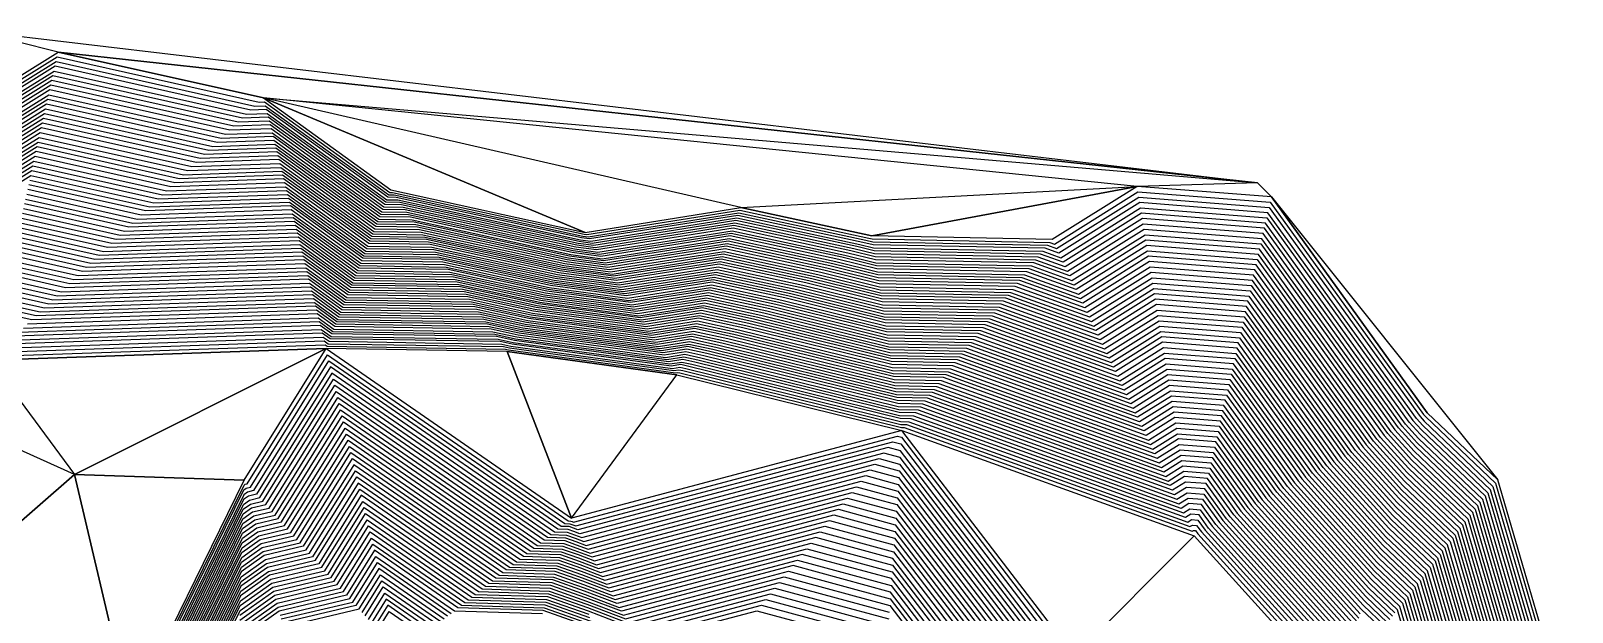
# Model space of a CAD drawing. Extents: x 7084 to 11035, y 13750 to 16729.
# Drawn here: x 8402 to 11035, y 15736 to 16729 of the extents above; entities that cross this region are included whole.
import ezdxf

# ---------------------------------------------------------------- set-up
doc = ezdxf.new("R2010")
doc.units = 0
doc.layers.add('Default', color=7, linetype='Continuous')

msp = doc.modelspace()

# ---------------------------------------------------------------- linework, layer by layer
at = {"layer": 'Default'}
for points in [[(8449.3, 16693.2), (8304.3, 16729.4), (8177.4, 16523.9), (7821, 16191.5)], [(8304.3, 16729.4), (10497.4, 16469.5), (10292, 16463.5), (10147, 16372.8), (9838.9, 16378.9), (10292, 16463.5), (10147, 16372.8)], [(11035.1, 15526.7), (10908.2, 15961.9), (10787.4, 16076.7), (10521.6, 16445.4), (10292, 16463.5), (9838.9, 16378.9), (9615.3, 16427.2), (10292, 16463.5), (8799.7, 16614.6), (9017.2, 16457.5), (9349.5, 16384.9), (8799.7, 16614.6), (10497.4, 16469.5), (10292, 16463.5), (8799.7, 16614.6), (9017.2, 16457.5), (9349.5, 16384.9), (9615.3, 16427.2), (8799.7, 16614.6), (10497.4, 16469.5), (8449.3, 16693.2), (8304.3, 16729.4)], [(8177.4, 16523.9), (8449.3, 16693.2)], [(8799.7, 16614.6), (8449.3, 16693.2), (10497.4, 16469.5), (10521.6, 16445.4), (10908.2, 15961.9)], [(8449.3, 16693.2), (8799.7, 16614.6)], [(8179.8, 16518.4), (8447.5, 16685.1), (8792.5, 16607.7), (8801.4, 16608), (9015.5, 16453.3), (9020.3, 16453.2), (9347.4, 16381.8), (9351.9, 16381.2), (9613.6, 16422.8), (9833.7, 16375.2), (9839.7, 16373.8), (10143, 16367.8), (10150.7, 16365), (10293.5, 16454.3), (10519.5, 16436.5), (10781.3, 16073.5), (10785, 16069.4), (10903.9, 15956.3), (11028.9, 15527.9)], [(8182.2, 16512.9), (8445.7, 16676.9), (8785.3, 16600.8), (8803, 16601.4), (9013.8, 16449.1), (9023.3, 16449), (9345.4, 16378.7), (9354.3, 16377.4), (9612, 16418.4), (9828.6, 16371.6), (9840.5, 16368.6), (10139.1, 16362.8), (10154.5, 16357.3), (10295, 16445.1), (10517.5, 16427.5), (10775.2, 16070.2), (10782.5, 16062.1), (10899.7, 15950.8), (11022.6, 15529)], [(11016.4, 15530.2), (10895.4, 15945.2), (10780.1, 16054.8), (10769, 16067), (10515.5, 16418.6), (10296.5, 16435.9), (10158.2, 16349.5), (10135.1, 16357.8), (9841.2, 16363.5), (9823.5, 16367.9), (9610.3, 16414), (9356.7, 16373.7), (9343.3, 16375.5), (9026.4, 16444.7), (9012.1, 16444.9), (8804.6, 16594.8), (8778.1, 16593.9), (8443.9, 16668.8), (8184.6, 16507.4)], [(8187, 16501.9), (8442.1, 16660.7), (8771, 16587), (8806.3, 16588.2), (9010.4, 16440.8), (9029.5, 16440.5), (9341.3, 16372.4), (9359.1, 16369.9), (9608.6, 16409.6), (9818.4, 16364.3), (9842, 16358.4), (10131.2, 16352.7), (10161.9, 16341.7), (10298, 16426.8), (10513.5, 16409.7), (10762.9, 16063.7), (10777.7, 16047.5), (10891.1, 15939.7), (11010.1, 15531.3)], [(11003.9, 15532.5), (10886.8, 15934.1), (10775.2, 16040.1), (10756.8, 16060.5), (10511.4, 16400.8), (10299.5, 16417.6), (10165.7, 16333.9), (10127.2, 16347.7), (9842.8, 16353.3), (9813.3, 16360.6), (9606.9, 16405.2), (9361.5, 16366.2), (9339.2, 16369.3), (9032.5, 16436.2), (9008.7, 16436.6), (8807.9, 16581.6), (8763.8, 16580.1), (8440.3, 16652.6), (8189.3, 16496.4)], [(8756.6, 16573.2), (8438.5, 16644.5), (8191.7, 16490.9)], [(10991.4, 15534.8), (10878.2, 15923.1), (10770.4, 16025.5), (10744.6, 16054), (10507.4, 16383), (10302.5, 16399.2), (10173.1, 16318.3), (10119.3, 16337.7), (9844.4, 16343.1), (9803, 16353.3), (9603.5, 16396.4), (9366.3, 16358.7), (9335.1, 16363), (9038.6, 16427.7), (9005.3, 16428.2), (8811.2, 16568.5), (8749.4, 16566.3), (8436.7, 16636.4), (8194.1, 16485.4)], [(9333.1, 16359.9), (9041.7, 16423.5), (9003.6, 16424.1), (8812.9, 16561.9), (8742.2, 16559.4), (8434.9, 16628.3), (8196.5, 16479.9)], [(8198.9, 16474.4), (8433.1, 16620.2), (8735, 16552.5), (8814.5, 16555.3), (9001.9, 16419.9), (9044.8, 16419.2), (9331, 16356.7)], [(9047.8, 16415), (9000.2, 16415.7), (8816.2, 16548.7), (8727.8, 16545.6), (8431.3, 16612.1), (8201.3, 16468.9)], [(9615.3, 16427.2), (8799.7, 16614.6), (9349.5, 16384.9), (9615.3, 16427.2)], [(10966.4, 15539.4), (10861, 15900.9), (10760.7, 15996.3), (10720.1, 16041.1), (10499.2, 16347.4), (10308.5, 16362.4), (10188.1, 16287.1), (10103.6, 16317.6), (9847.6, 16322.6), (9782.5, 16338.7), (9596.8, 16378.8), (9376, 16343.7), (9326.9, 16350.5), (9050.9, 16410.7), (8998.5, 16411.6), (8817.8, 16542.1), (8720.6, 16538.7), (8429.5, 16604), (8203.7, 16463.4)], [(8206, 16457.9), (8427.7, 16595.9), (8713.4, 16531.8), (8819.5, 16535.5), (8996.8, 16407.4), (9054, 16406.5), (9324.9, 16347.3), (9378.4, 16339.9), (9595.1, 16374.4), (9777.4, 16335), (9848.4, 16317.5), (10099.6, 16312.6), (10191.8, 16279.3), (10310, 16353.3), (10497.2, 16338.5), (10714, 16037.9), (10758.2, 15989)], [(10954, 15541.7), (10852.5, 15889.8), (10755.8, 15981.7), (10707.9, 16034.6), (10495.2, 16329.6), (10311.5, 16344.1), (10195.5, 16271.6), (10095.7, 16307.5), (9849.2, 16312.4), (9772.3, 16331.4), (9593.4, 16370), (9380.8, 16336.2), (9322.8, 16344.2), (9057, 16402.2), (8995.1, 16403.2), (8821.1, 16528.9), (8706.3, 16524.9), (8425.9, 16587.8), (8208.4, 16452.4)], [(10947.7, 15542.8), (10848.2, 15884.3), (10753.4, 15974.4), (10701.7, 16031.4), (10493.2, 16320.7), (10313, 16334.9), (10199.3, 16263.8), (10091.7, 16302.5), (9850, 16307.3), (9767.1, 16327.7), (9591.7, 16365.6), (9383.2, 16332.4), (9320.8, 16341.1), (9060.1, 16398), (8993.4, 16399), (8822.7, 16522.3), (8699.1, 16518), (8424.1, 16579.7), (8210.8, 16446.9)], [(8991.7, 16394.9), (8824.4, 16515.7), (8691.9, 16511.1), (8422.3, 16571.6), (8213.2, 16441.4)], [(10748.5, 15959.7), (10689.5, 16024.9), (10489.1, 16302.9), (10316, 16316.5), (10206.7, 16248.2), (10083.8, 16292.5), (9851.5, 16297), (9756.9, 16320.4), (9588.4, 16356.8), (9388, 16324.9), (9316.7, 16334.8), (9066.2, 16389.5), (8990, 16390.7), (8826, 16509.2), (8684.7, 16504.2), (8420.5, 16563.5), (8215.6, 16435.9)], [(10997.7, 15533.6), (10882.5, 15928.6), (10772.8, 16032.8), (10750.7, 16057.3), (10509.4, 16391.9), (10301, 16408.4), (10169.4, 16326.1), (10123.3, 16342.7), (9843.6, 16348.2), (9808.1, 16356.9), (9605.2, 16400.8), (9363.9, 16362.4), (9337.2, 16366.1), (9035.6, 16432), (9007, 16432.4), (8809.6, 16575), (8756.6, 16573.2)], [(8218, 16430.4), (8418.7, 16555.4), (8677.5, 16497.3)], [(8220.3, 16424.9), (8416.9, 16547.2), (8670.3, 16490.4), (8829.3, 16496), (8986.6, 16382.3), (9072.3, 16381), (9312.6, 16328.5), (9392.8, 16317.4), (9585, 16348), (9746.6, 16313.1), (9853.1, 16286.8), (10075.9, 16282.4), (10214.2, 16232.6), (10319, 16298.1), (10485, 16285), (10677.3, 16018.5), (10743.6, 15945.1), (10831, 15862.1), (10922.7, 15547.4)], [(8222.7, 16419.4), (8415.1, 16539.1), (8663.1, 16483.5), (8831, 16489.4), (8984.9, 16378.2), (9075.4, 16376.7), (9310.5, 16325.4), (9395.2, 16313.7), (9583.3, 16343.6), (9741.5, 16309.4), (9853.9, 16281.7), (10072, 16277.4), (10217.9, 16224.8), (10320.5, 16289), (10483, 16276.1), (10671.1, 16015.2), (10741.2, 15937.8), (10826.7, 15856.5), (10916.5, 15548.6)], [(9078.4, 16372.5), (8983.2, 16374), (8832.6, 16482.8), (8655.9, 16476.6), (8413.3, 16531), (8225.1, 16413.9)], [(9081.5, 16368.2), (8981.5, 16369.8), (8834.3, 16476.2), (8648.7, 16469.7), (8411.5, 16522.9), (8227.5, 16408.4)], [(10897.8, 15552), (10813.8, 15839.9), (10733.9, 15915.9), (10652.8, 16005.5), (10476.9, 16249.4), (10325, 16261.4), (10229.1, 16201.4), (10060.1, 16262.3), (9856.3, 16266.3), (9726.2, 16298.5), (9578.3, 16330.4), (9402.4, 16302.5), (9304.4, 16316), (9084.6, 16364), (8979.8, 16365.7), (8835.9, 16469.6), (8641.6, 16462.8), (8409.7, 16514.8), (8229.9, 16402.9)], [(8232.3, 16397.4), (8407.9, 16506.7), (8634.4, 16455.9), (8837.6, 16463), (8978.1, 16361.5), (9087.6, 16359.7), (9302.3, 16312.9), (9404.8, 16298.7), (9576.6, 16326), (9721, 16294.8), (9857.1, 16261.2)], [(8234.7, 16391.9), (8406.1, 16498.6), (8627.2, 16449), (8839.2, 16456.4), (8976.4, 16357.3), (9090.7, 16355.5), (9300.3, 16309.7), (9407.2, 16295), (9574.9, 16321.6), (9715.9, 16291.1), (9857.9, 16256.1), (10052.2, 16252.3), (10236.6, 16185.8), (10328.1, 16243), (10472.9, 16231.6), (10640.5, 15999), (10729, 15901.3), (10805.3, 15828.8), (10885.3, 15554.3), (10929.5, 15452.9), (10883.8, 15140.3)], [(8237, 16386.4), (8404.3, 16490.5), (8620, 16442.2), (8840.8, 16449.8), (8974.7, 16353.1), (9093.8, 16351.2), (9298.2, 16306.6), (9409.6, 16291.2), (9573.2, 16317.2), (9710.8, 16287.5), (9858.7, 16251), (10048.3, 16247.3), (10240.3, 16178.1), (10329.6, 16233.8), (10470.8, 16222.7), (10634.4, 15995.8), (10726.6, 15893.9), (10801, 15823.3), (10879, 15555.5)], [(8239.4, 16380.9), (8402.5, 16482.4), (8612.8, 16435.3), (8842.5, 16443.3), (8973, 16349), (9096.8, 16347), (9296.2, 16303.5), (9412, 16287.5), (9571.5, 16312.8), (9705.7, 16283.8), (9859.5, 16245.9), (10044.3, 16242.2), (10244.1, 16170.3), (10331.1, 16224.7), (10468.8, 16213.8), (10628.3, 15992.6), (10724.2, 15886.6), (10796.7, 15817.7), (10872.8, 15556.6)], [(8677.5, 16497.3), (8827.7, 16502.6), (8988.3, 16386.5), (9069.3, 16385.2), (9314.6, 16331.7), (9390.4, 16321.2), (9586.7, 16352.4), (9751.8, 16316.7), (9852.3, 16291.9), (10079.9, 16287.4), (10210.5, 16240.4), (10317.5, 16307.3), (10487.1, 16293.9), (10683.4, 16021.7), (10746.1, 15952.4), (10835.3, 15867.6), (10929, 15546.3)], [(10854.1, 15560.1), (10783.8, 15801.1), (10716.9, 15864.7), (10609.9, 15982.9), (10462.7, 16187.1), (10335.6, 16197.1), (10255.3, 16146.9), (10032.5, 16227.2), (9861.8, 16230.5), (9690.3, 16272.9), (9566.5, 16299.6), (9419.3, 16276.2), (9290, 16294.1), (9106, 16334.2), (8967.9, 16336.4), (8847.4, 16423.5), (8591.2, 16414.6), (8397.2, 16458.1)], [(9568.2, 16304), (9416.8, 16280), (9292.1, 16297.2), (9102.9, 16338.5), (8969.6, 16340.6), (8845.8, 16430.1), (8598.4, 16421.5), (8399, 16466.2)], [(8400.7, 16474.3), (8605.6, 16428.4), (8844.1, 16436.7), (8971.3, 16344.8), (9099.9, 16342.7), (9294.1, 16300.3), (9414.4, 16283.7), (9569.9, 16308.4), (9700.5, 16280.2), (9860.2, 16240.7), (10040.4, 16237.2), (10247.8, 16162.5), (10332.6, 16215.5), (10466.8, 16204.9), (10622.2, 15989.3), (10721.7, 15879.3), (10792.4, 15812.2), (10866.6, 15557.8), (10916.3, 15443.6), (10874, 15153.9), (10867.7, 15000.3), (10800.6, 14442), (10738.4, 14147.3), (10657.2, 14037.7)], [(9615.3, 16427.2), (10292, 16463.5)], [(10591.6, 15973.2), (10456.6, 16160.3), (10340.1, 16169.5), (10266.5, 16123.5), (10020.6, 16212.1), (9864.2, 16215.2), (9674.9, 16261.9), (9561.4, 16286.4), (9426.5, 16265), (9283.9, 16284.7), (9115.2, 16321.5), (8962.8, 16323.9), (8852.4, 16403.7), (8569.7, 16393.9), (8391.8, 16433.8)], [(8393.6, 16441.9), (8576.9, 16400.8), (8850.7, 16410.3), (8964.5, 16328.1), (9112.1, 16325.7), (9285.9, 16287.8), (9424.1, 16268.7), (9563.1, 16290.8), (9680, 16265.6), (9863.4, 16220.3), (10024.6, 16217.1), (10262.7, 16131.3), (10338.6, 16178.7), (10458.7, 16169.2), (10597.7, 15976.4), (10712, 15850.1), (10775.2, 15790), (10841.6, 15562.4), (10898.7, 15431.3), (10860.8, 15172.1), (10853.7, 14995.7), (10793.6, 14496.2)], [(8395.4, 16450), (8584, 16407.7), (8849.1, 16416.9), (8966.2, 16332.3), (9109.1, 16330), (9288, 16290.9), (9421.7, 16272.5), (9564.8, 16295.2), (9685.2, 16269.2)], [(10521.6, 16445.4), (10787.4, 16076.7)], [(8384.6, 16401.3), (8540.9, 16366.3), (8858.9, 16377.4), (8956, 16307.2), (9127.4, 16304.5), (9275.7, 16272.1), (9436.1, 16250), (9554.7, 16268.9), (9654.4, 16247.3), (9867.4, 16194.7), (10004.8, 16192), (10281.4, 16092.4), (10346.1, 16132.8), (10448.5, 16124.7), (10567.1, 15960.2), (10699.9, 15813.5), (10753.8, 15762.3), (10810.4, 15568.2)], [(8386.4, 16409.4), (8548.1, 16373.2), (8857.3, 16383.9), (8957.7, 16311.4), (9124.4, 16308.7), (9277.7, 16275.3), (9433.7, 16253.7), (9556.4, 16273.2), (9659.5, 16250.9), (9866.6, 16199.8), (10008.8, 16197), (10277.7, 16100.1), (10344.6, 16142), (10450.5, 16133.6), (10573.2, 15963.5), (10702.3, 15820.8), (10758.1, 15767.8), (10816.6, 15567), (10881.1, 15419), (10847.7, 15190.3), (10839.6, 14991.2), (10786.6, 14550.4), (10706, 14168.3)], [(8388.2, 16417.5), (8555.3, 16380.1), (8855.6, 16390.5), (8959.4, 16315.6), (9121.3, 16313), (9279.8, 16278.4), (9431.3, 16257.5), (9558.1, 16277.6), (9664.7, 16254.6), (9865.8, 16204.9), (10012.7, 16202), (10273.9, 16107.9), (10343.1, 16151.2), (10452.6, 16142.5), (10579.4, 15966.7), (10704.7, 15828.2), (10762.3, 15773.4), (10822.9, 15565.9)], [(8390, 16425.7), (8562.5, 16387), (8854, 16397.1), (8961.1, 16319.8), (9118.3, 16317.2), (9281.8, 16281.5), (9428.9, 16261.2), (9559.7, 16282), (9669.8, 16258.2), (9865, 16210), (10016.7, 16207.1), (10270.2, 16115.7), (10341.6, 16160.4), (10454.6, 16151.4), (10585.5, 15969.9), (10707.2, 15835.5), (10766.6, 15778.9), (10829.1, 15564.7), (10889.9, 15425.2), (10854.3, 15181.2), (10846.6, 14993.4), (10790.1, 14523.3), (10714.1, 14163.1), (10645.7, 14070.8)], [(10972.7, 15538.2), (10865.3, 15906.4), (10763.1, 16003.6), (10726.2, 16044.3), (10501.3, 16356.3), (10307, 16371.6), (10184.3, 16294.9), (10107.5, 16322.6), (9846.8, 16327.7), (9787.6, 16342.3), (9598.5, 16383.2), (9373.6, 16347.4), (9329, 16353.6), (9047.8, 16415)], [(9615.3, 16427.2), (9838.9, 16378.9)], [(10791.6, 15571.6), (10740.9, 15745.7), (10692.6, 15791.6), (10548.8, 15950.5), (10442.4, 16098), (10350.6, 16105.2), (10292.6, 16069), (9993, 16176.9), (9869.7, 16179.3), (9639.1, 16236.3), (9549.6, 16255.7), (9443.3, 16238.7), (9269.5, 16262.7), (9136.6, 16291.7), (8950.9, 16294.7), (8863.9, 16357.6), (8519.3, 16345.6), (8379.2, 16377)], [(8381, 16385.1), (8526.5, 16352.5), (8862.2, 16364.2), (8952.6, 16298.9), (9133.6, 16296), (9271.6, 16265.8), (9440.9, 16242.5), (9551.3, 16260.1), (9644.2, 16240), (9869, 16184.5), (9996.9, 16181.9), (10288.9, 16076.8), (10349.1, 16114.4), (10444.5, 16106.9), (10554.9, 15953.8), (10695, 15798.9), (10745.2, 15751.2), (10797.9, 15570.5)], [(8382.8, 16393.2), (8533.7, 16359.4), (8860.6, 16370.8), (8954.3, 16303.1), (9130.5, 16300.2), (9273.6, 16269), (9438.5, 16246.2), (9553, 16264.5), (9649.3, 16243.6), (9868.2, 16189.6), (10000.9, 16187)], [(10941.5, 15544), (10843.9, 15878.7), (10750.9, 15967), (10695.6, 16028.2), (10491.1, 16311.8), (10314.5, 16325.7), (10203, 16256), (10087.8, 16297.5), (9850.7, 16302.1), (9762, 16324), (9590.1, 16361.2), (9385.6, 16328.7), (9318.7, 16337.9), (9063.1, 16393.7), (8991.7, 16394.9)], [(9331, 16356.7), (9371.1, 16351.2), (9600.2, 16387.6), (9792.8, 16346), (9846, 16332.8), (10111.5, 16327.6), (10180.6, 16302.7), (10305.5, 16380.8), (10503.3, 16365.2), (10732.3, 16047.6), (10765.5, 16010.9), (10869.6, 15912), (10978.9, 15537.1)], [(10985.2, 15535.9), (10873.9, 15917.5), (10767.9, 16018.2), (10738.4, 16050.8), (10505.3, 16374.1), (10304, 16390), (10176.9, 16310.5), (10115.4, 16332.6), (9845.2, 16337.9), (9797.9, 16349.6), (9601.9, 16392), (9368.7, 16354.9), (9333.1, 16359.9)], [(9145.8, 16279), (8945.8, 16282.2), (8868.8, 16337.8), (8497.8, 16324.9), (8373.8, 16352.7)], [(10732.3, 15734.6), (10687.7, 15777), (10536.5, 15944.1), (10438.4, 16080.2), (10353.6, 16086.9), (10300.1, 16053.4), (9985.1, 16166.9), (9871.3, 16169.1), (9628.8, 16229), (9546.3, 16246.9), (9448.1, 16231.2), (9265.4, 16256.4), (9142.7, 16283.2), (8947.5, 16286.4), (8867.2, 16344.4), (8505, 16331.8), (8375.6, 16360.8)], [(10785.4, 15572.8), (10736.6, 15740.1), (10690.1, 15784.3), (10542.6, 15947.3), (10440.4, 16089.1), (10352.1, 16096.1), (10296.3, 16061.2), (9989, 16171.9), (9870.5, 16174.2), (9633.9, 16232.7), (9548, 16251.3), (9445.7, 16235), (9267.5, 16259.6), (9139.7, 16287.5), (8949.2, 16290.6), (8865.5, 16351), (8512.1, 16338.7), (8377.4, 16368.9)], [(10910.3, 15549.7), (10822.4, 15851), (10738.8, 15930.5), (10665, 16012), (10481, 16267.2), (10322, 16279.8), (10221.7, 16217), (10068, 16272.4), (9854.7, 16276.6), (9736.4, 16305.8), (9581.6, 16339.2), (9397.6, 16310), (9308.5, 16322.3), (9078.4, 16372.5)], [(10904, 15550.9), (10818.1, 15845.5), (10736.3, 15923.2), (10658.9, 16008.8), (10479, 16258.3), (10323.5, 16270.6), (10225.4, 16209.2), (10064.1, 16267.3), (9855.5, 16271.4), (9731.3, 16302.1), (9580, 16334.8), (9400, 16306.2), (9306.4, 16319.1), (9081.5, 16368.2)], [(8368.4, 16328.4), (8476.2, 16304.2), (8873.7, 16318), (8940.7, 16269.7), (9155, 16266.2), (9257.2, 16243.9), (9457.7, 16216.2), (9539.5, 16229.3), (9608.3, 16214.4), (9874.5, 16148.6), (9969.3, 16146.8)], [(8370.2, 16336.5), (8483.4, 16311.1), (8872.1, 16324.6), (8942.4, 16273.9), (9151.9, 16270.5), (9259.3, 16247), (9455.3, 16220), (9541.2, 16233.7), (9613.4, 16218)], [(10723.7, 15723.5), (10682.8, 15762.4), (10524.3, 15937.6), (10434.3, 16062.4), (10356.6, 16068.5), (10307.5, 16037.8), (9977.2, 16156.8), (9872.9, 16158.9), (9618.6, 16221.7), (9542.9, 16238.1), (9452.9, 16223.7), (9261.3, 16250.2), (9148.9, 16274.7), (8944.1, 16278), (8870.5, 16331.2), (8490.6, 16318), (8372, 16344.6)], [(8361.2, 16296), (8447.4, 16276.6), (8880.3, 16291.7), (8933.9, 16253), (9167.2, 16249.2), (9249, 16231.4), (9467.4, 16201.2), (9532.8, 16211.7), (9587.8, 16199.8), (9877.7, 16128.2), (9953.5, 16126.7), (10329.9, 15991.1), (10365.6, 16013.4), (10422.1, 16008.9), (10487.6, 15918.2), (10668.2, 15718.5)], [(8363, 16304.1), (8454.6, 16283.5), (8878.7, 16298.3), (8935.6, 16257.2), (9164.2, 16253.5), (9251.1, 16234.5), (9465, 16205), (9534.5, 16216.1), (9592.9, 16203.4), (9876.9, 16133.3), (9957.5, 16131.7), (10326.2, 15998.9), (10364.1, 16022.6), (10424.2, 16017.8), (10493.7, 15921.4), (10670.7, 15725.8)], [(9161.1, 16257.7), (8937.3, 16261.3), (8877, 16304.9), (8461.8, 16290.4), (8364.8, 16312.2)], [(8366.6, 16320.3), (8469, 16297.3), (8875.4, 16311.5), (8939, 16265.5), (9158.1, 16262), (9255.2, 16240.8), (9460.1, 16212.5), (9537.8, 16224.9), (9603.2, 16210.7), (9875.3, 16143.5), (9965.4, 16141.8), (10318.7, 16014.4), (10361.1, 16040.9), (10428.2, 16035.6), (10505.9, 15927.9), (10675.5, 15740.4), (10710.9, 15706.9)], [(10860.3, 15558.9), (10788.1, 15806.7), (10719.3, 15872), (10616.1, 15986.1), (10464.7, 16196), (10334.1, 16206.3), (10251.5, 16154.7), (10036.4, 16232.2), (9861, 16235.6), (9695.4, 16276.5), (9568.2, 16304)], [(8355.8, 16271.6), (8425.9, 16255.9), (8885.3, 16271.9), (8928.8, 16240.5), (9176.4, 16236.5), (9242.9, 16222), (9474.6, 16190), (9527.7, 16198.5), (9572.5, 16188.8), (9880, 16112.8), (9941.7, 16111.6), (10341.1, 15967.7), (10370.1, 15985.8), (10416, 15982.2), (10469.2, 15908.5), (10661, 15696.6)], [(8357.6, 16279.7), (8433.1, 16262.8), (8883.6, 16278.5), (8930.5, 16244.7), (9173.4, 16240.7), (9244.9, 16225.1), (9472.2, 16193.7), (9529.4, 16202.9), (9577.6, 16192.4), (9879.2, 16117.9), (9945.6, 16116.6), (10337.4, 15975.5), (10368.6, 15995), (10418.1, 15991.1), (10475.3, 15911.7), (10663.4, 15703.9)], [(8359.4, 16287.8), (8440.3, 16269.7), (8882, 16285.1), (8932.2, 16248.8), (9170.3, 16245), (9247, 16228.2), (9469.8, 16197.5), (9531.1, 16207.3), (9582.7, 16196.1), (9878.5, 16123.1), (9949.6, 16121.7), (10333.7, 15983.3), (10367.1, 16004.2), (10420.1, 16000), (10481.4, 15914.9), (10665.8, 15711.2), (10693.7, 15684.7), (10723, 15584.3), (10815.2, 15372.9), (10798.4, 15258.5), (10786.9, 14974), (10760.4, 14753.7), (10645.2, 14207.8), (10613.1, 14164.6)], [(10728, 15729), (10685.3, 15769.7), (10530.4, 15940.8), (10436.3, 16071.3), (10355.1, 16077.7), (10303.8, 16045.6), (9981.1, 16161.9), (9872.1, 16164), (9623.7, 16225.3), (9544.6, 16242.5), (9450.5, 16227.5), (9263.4, 16253.3), (9145.8, 16279)], [(9557.1, 16177.8), (9522.7, 16185.3), (9481.8, 16178.8), (9236.7, 16212.6), (9185.6, 16223.7), (8923.7, 16228), (8890.2, 16252.1), (8404.3, 16235.2), (8350.4, 16247.3)], [(10698, 15588.9), (10676.5, 15662.5), (10656.1, 15682), (10457, 15902), (10412, 15964.4), (10373.1, 15967.5), (10348.6, 15952.1), (9933.8, 16101.6), (9881.6, 16102.6), (9562.2, 16181.5), (9524.4, 16189.7), (9479.4, 16182.5), (9238.8, 16215.7), (9182.6, 16228), (8925.4, 16232.1), (8888.6, 16258.7), (8411.5, 16242.1), (8352.2, 16255.4)], [(8354, 16263.5), (8418.7, 16249), (8886.9, 16265.3), (8927.1, 16236.3), (9179.5, 16232.2), (9240.8, 16218.8), (9477, 16186.2), (9526.1, 16194.1), (9567.3, 16185.1), (9880.8, 16107.7), (9937.7, 16106.6), (10344.9, 15959.9), (10371.6, 15976.6), (10414, 15973.3), (10463.1, 15905.2), (10658.5, 15689.3), (10680.8, 15668.1), (10704.2, 15587.7), (10802, 15363.6), (10788.6, 15272.1), (10776.4, 14970.6), (10755.2, 14794.3), (10633, 14215.7), (10607.4, 14181.1)], [(10651.2, 15667.3), (10444.7, 15895.5), (10407.9, 15946.6), (10376.1, 15949.1), (10356.1, 15936.5), (9925.9, 16091.5), (9883.2, 16092.4), (9552, 16174.2), (9521, 16180.9), (9484.2, 16175), (9234.7, 16209.4), (9188.7, 16219.5), (8922, 16223.8), (8891.8, 16245.6), (8397.1, 16228.3)], [(10673.1, 15733.1), (10499.8, 15924.6), (10426.2, 16026.7), (10362.6, 16031.8), (10322.5, 16006.7), (9961.4, 16136.7), (9876.1, 16138.4), (9598.1, 16207.1), (9536.2, 16220.5), (9462.6, 16208.7), (9253.1, 16237.6), (9161.1, 16257.7)], [(9685.2, 16269.2), (9862.6, 16225.4), (10028.5, 16222.1), (10259, 16139.1), (10337.1, 16187.9), (10460.7, 16178.2), (10603.8, 15979.6), (10714.4, 15857.4), (10779.5, 15795.6), (10847.8, 15561.3)], [(9857.1, 16261.2), (10056.2, 16257.3), (10232.9, 16193.6), (10326.5, 16252.2), (10474.9, 16240.5), (10646.7, 16002.3), (10731.5, 15908.6), (10809.5, 15834.4), (10891.5, 15553.2)], [(8368.4, 16200.7), (8898.4, 16219.2), (8915.2, 16207.1), (9200.9, 16202.5), (9226.5, 16196.9), (9493.8, 16160), (9514.3, 16163.3), (9531.5, 16159.5), (9886.4, 16071.9), (9910.1, 16071.4), (10371, 15905.4), (10382.1, 15912.3), (10399.8, 15910.9), (10420.3, 15882.6), (10641.5, 15638.1)], [(10643.9, 15645.4), (10426.4, 15885.8), (10401.8, 15919.9), (10380.6, 15921.5), (10367.3, 15913.2), (9914, 16076.5), (9885.6, 16077), (9536.6, 16163.2), (9516, 16167.7), (9491.4, 16163.8), (9228.5, 16200), (9197.9, 16206.7), (8916.9, 16211.3), (8896.8, 16225.8), (8375.6, 16207.6)], [(8382.7, 16214.5), (8895.1, 16232.4), (8918.6, 16215.4), (9194.8, 16211), (9230.6, 16203.2), (9489, 16167.5), (9517.6, 16172.1), (9541.7, 16166.9), (9884.8, 16082.1), (9918, 16081.5), (10363.5, 15921), (10379.1, 15930.7), (10403.9, 15928.8), (10432.5, 15889.1), (10646.4, 15652.7)], [(8389.9, 16221.4), (8893.5, 16239), (8920.3, 16219.6), (9191.7, 16215.2), (9232.6, 16206.3), (9486.6, 16171.3), (9519.3, 16176.5), (9546.8, 16170.5), (9884, 16087.2), (9921.9, 16086.5), (10359.8, 15928.7), (10377.6, 15939.9), (10405.9, 15937.7), (10438.6, 15892.3), (10648.8, 15660)], [(9613.4, 16218), (9873.7, 16153.8), (9973.3, 16151.8), (10311.3, 16030), (10358.1, 16059.3), (10432.3, 16053.5), (10518.2, 15934.3), (10680.4, 15755.1), (10719.4, 15718)], [(8339.6, 16173.1), (8905, 16192.8), (8908.4, 16190.4), (9213.2, 16185.5), (9218.3, 16184.4), (9503.4, 16145), (9507.5, 16145.7), (9511, 16144.9), (9889.5, 16051.4), (9894.3, 16051.3), (10385.9, 15874.2), (10388.2, 15875.6), (10391.7, 15875.3), (10395.8, 15869.6), (10631.8, 15608.9)], [(8346.8, 16180), (8903.4, 16199.4), (8910.1, 16194.6), (9210.1, 16189.7), (9220.3, 16187.5), (9501, 16148.8), (9509.2, 16150.1), (9516.1, 16148.6), (9888.7, 16056.5), (9898.2, 16056.4), (10382.2, 15882), (10386.7, 15884.8), (10393.7, 15884.2), (10401.9, 15872.9), (10634.2, 15616.2)], [(8354, 16186.9), (8901.7, 16206), (8911.8, 16198.8), (9207.1, 16194), (9222.4, 16190.6), (9498.6, 16152.5), (9510.9, 16154.5), (9521.2, 16152.2), (9888, 16061.7), (9902.2, 16061.4), (10378.5, 15889.8), (10385.2, 15894), (10395.7, 15893.1), (10408, 15876.1), (10636.6, 15623.5)], [(9204, 16198.2), (8913.5, 16202.9), (8900.1, 16212.6), (8361.2, 16193.8)], [(10639.1, 15630.8), (10414.1, 15879.4), (10397.8, 15902), (10383.6, 15903.2), (10374.7, 15897.6), (9906.1, 16066.4), (9887.2, 16066.8), (9526.3, 16155.9), (9512.6, 16158.9), (9496.2, 16156.3), (9224.4, 16193.8), (9204, 16198.2)], [(8232.6, 16081.3), (8332.4, 16166.3), (8477.2, 15971.4), (8232.6, 16081.3), (7997.9, 15861.4)], [(8332.4, 16166.3), (8477.2, 15971.4), (8282.5, 15801.4)], [(10184.9, 15661.5), (9890.3, 16046.3), (9326.1, 15896.4), (9216.2, 16181.2), (8906.7, 16186.2), (8332.4, 16166.3), (8906.7, 16186.2), (8477.2, 15971.4), (8572.6, 15565.2)], [(8393.3, 15537.7), (8572.6, 15565.2), (8477.2, 15971.4), (8766.8, 15961.4), (8477.2, 15971.4), (8906.7, 16186.2)], [(8572.6, 15565.2), (8766.8, 15961.4), (8906.7, 16186.2), (9326.1, 15896.4), (9505.8, 16141.3), (9216.2, 16181.2), (9326.1, 15896.4), (9505.8, 16141.3), (9890.3, 16046.3), (10389.7, 15866.4), (10184.9, 15661.5), (10389.7, 15866.4), (10629.3, 15601.6)], [(8576.2, 15564.9), (8766.6, 15953.1), (8768.7, 15954.6), (8772.1, 15955.4), (8909.2, 16175.8), (9320.2, 15891.8), (9324.6, 15891.6), (9327.1, 15890.7), (9329.6, 15889.8), (9882.6, 16036.7), (9889.5, 16034.8), (10178.2, 15657.7)], [(8579.8, 15564.6), (8766.3, 15944.9), (8770.5, 15947.8), (8777.5, 15949.5), (8911.7, 16165.4), (9314.3, 15887.1), (9323.2, 15886.8), (9328.1, 15885.1), (9333.2, 15883.2), (9874.8, 16027.1), (9888.7, 16023.3), (10171.5, 15653.9)], [(9216.2, 16181.2), (9505.8, 16141.3), (9890.3, 16046.3), (9326.1, 15896.4)], [(10653.7, 15674.7), (10450.9, 15898.8), (10410, 15955.5), (10374.6, 15958.3), (10352.3, 15944.3), (9929.8, 16096.6), (9882.4, 16097.5), (9557.1, 16177.8)], [(10000.9, 16187), (10285.1, 16084.6), (10347.6, 16123.6), (10446.5, 16115.8), (10561, 15957), (10697.4, 15806.2), (10749.5, 15756.8), (10804.1, 15569.3)], [(10164.8, 15650.1), (9887.9, 16011.8), (9867.1, 16017.5), (9336.7, 15876.5), (9329.1, 15879.4), (9321.7, 15882), (9308.4, 15882.5), (8914.2, 16154.9), (8782.8, 15943.5), (8772.3, 15941), (8766.1, 15936.6), (8583.4, 15564.3), (8580.5, 15561.4), (8705.8, 15500.9), (8708.7, 15503.8), (8713.8, 15497.6), (8708.8, 15494.4), (8704.2, 15495.7), (8578.9, 15556.1), (8575.6, 15551.4), (8407.1, 15525.5), (8403.3, 15517.5), (8341.3, 15521.2)], [(10158.1, 15646.3), (9887.1, 16000.3), (9859.4, 16007.8), (9340.3, 15869.9), (9330.1, 15873.8), (9320.2, 15877.3), (9302.6, 15877.8), (8916.7, 16144.5), (8788.1, 15937.6), (8774.1, 15934.3), (8765.8, 15928.4), (8587.1, 15563.9)], [(9969.3, 16146.8), (10315, 16022.2), (10359.6, 16050.1), (10430.2, 16044.6), (10512, 15931.1), (10678, 15747.8), (10715.2, 15712.4)], [(8590.7, 15563.6), (8765.6, 15920.1), (8775.9, 15927.5), (8793.4, 15931.6), (8919.2, 16134), (9296.7, 15873.2), (9318.7, 15872.5), (9331.2, 15868.1), (9343.8, 15863.3), (9851.6, 15998.2), (9886.3, 15988.8), (10151.4, 15642.5)], [(8594.3, 15563.3), (8765.3, 15911.9), (8777.7, 15920.7), (8798.7, 15925.7), (8921.7, 16123.6), (9290.8, 15868.5), (9317.3, 15867.7), (9332.2, 15862.4), (9347.3, 15856.7), (9843.9, 15988.6), (9885.5, 15977.3), (10144.7, 15638.7)], [(8598, 15563), (8765.1, 15903.7), (8779.5, 15913.9), (8804, 15919.7), (8924.2, 16113.1), (9284.9, 15863.9), (9315.8, 15862.9), (9333.2, 15856.8), (9350.9, 15850), (9836.1, 15979), (9884.7, 15965.8), (10138, 15634.9)], [(8601.6, 15562.6), (8764.8, 15895.4), (8781.3, 15907.2), (8809.3, 15913.8), (8926.7, 16102.7), (9279, 15859.2), (9314.3, 15858.1), (9334.2, 15851.1), (9354.4, 15843.4), (9828.4, 15969.3), (9883.9, 15954.3), (10131.4, 15631)], [(8605.2, 15562.3), (8764.5, 15887.2), (8783.2, 15900.4), (8814.6, 15907.8), (8929.2, 16092.2), (9273.2, 15854.6), (9312.9, 15853.3), (9335.2, 15845.5), (9358, 15836.8), (9820.6, 15959.7), (9883.1, 15942.8), (10124.7, 15627.2)], [(8393.3, 15537.7), (8282.5, 15801.4), (8477.2, 15971.4), (8232.6, 16081.3)], [(8378.3, 15466.9), (8429.7, 15463.9), (8443.9, 15493.2), (8583.7, 15514.7), (8595.8, 15531.9), (8699.8, 15481.7), (8716.9, 15477.2), (8735.3, 15488.7), (8716.4, 15511.5), (8705.8, 15501.1), (8601.9, 15551.3), (8612.5, 15561.7), (8764, 15870.7), (8786.8, 15886.8), (8825.2, 15895.9), (8934.2, 16071.4), (9261.4, 15845.3), (9309.9, 15843.8), (9337.2, 15834.2)], [(8608.9, 15562), (8764.3, 15878.9), (8785, 15893.6), (8819.9, 15901.9), (8931.7, 16081.8), (9267.3, 15849.9), (9311.4, 15848.5), (9336.2, 15839.8), (9361.5, 15830.2), (9812.9, 15950.1), (9882.3, 15931.3), (10118, 15623.4)], [(8616.1, 15561.4), (8763.8, 15862.4), (8788.6, 15880.1), (8830.5, 15890), (8936.8, 16060.9), (9255.5, 15840.6), (9308.5, 15839), (9338.2, 15828.5), (9368.6, 15816.9), (9797.4, 15930.9), (9880.7, 15908.2), (10104.6, 15615.8)], [(8619.7, 15561), (8763.5, 15854.2), (8790.4, 15873.3), (8835.8, 15884.1), (8939.3, 16050.5), (9249.6, 15836), (9307, 15834.2), (9339.3, 15822.8), (9372.1, 15810.3), (9789.7, 15921.2), (9879.9, 15896.7), (10097.9, 15612)], [(8792.2, 15866.5), (8841.1, 15878.1), (8941.8, 16040), (9243.8, 15831.3), (9305.5, 15829.4), (9340.3, 15817.2), (9375.7, 15803.7), (9781.9, 15911.6), (9879, 15885.2), (10091.2, 15608.2)], [(10209.9, 15336.7), (10629.3, 15601.6), (10184.9, 15661.5), (9890.3, 16046.3), (10389.7, 15866.4)], [(8116.1, 15274.5), (8406.1, 15426.2), (8449.6, 15423.6), (8471.5, 15468.9), (8589.7, 15487.1), (8608.5, 15513.7), (8696.4, 15471.2), (8722.9, 15464.3), (8751.3, 15482), (8722.2, 15517.3), (8705.8, 15501.2), (8617.9, 15543.7), (8634.3, 15559.8), (8762.5, 15821.2), (8797.7, 15846.2), (8857, 15860.3), (8949.3, 16008.7)], [(8949.3, 16008.7), (9226.1, 15817.4), (9301.1, 15815), (9343.3, 15800.2), (9386.3, 15783.8), (9758.7, 15882.7), (9876.6, 15850.7), (10071.1, 15596.8), (10087.5, 15382.4), (10086.8, 15289.4), (10058.6, 15167.5), (10022.4, 14560.7), (9997.4, 14520.8), (9634.9, 14388.9), (9560.7, 14363.9), (9461.5, 14365.5), (9336.2, 14236.8), (8888, 14309.4), (8858.4, 14527.1), (8779.5, 14540.4), (8720.1, 14541.9), (8671.7, 14541.9), (8642.8, 14551.3), (8260.5, 14703)], [(8630.6, 15560.1), (8762.8, 15829.5), (8795.8, 15853), (8851.7, 15866.2), (8946.8, 16019.1), (9232, 15822), (9302.6, 15819.8), (9342.3, 15805.9), (9382.7, 15790.4), (9766.4, 15892.4), (9877.4, 15862.2), (10077.8, 15600.6)], [(8763, 15837.7), (8794, 15859.8), (8846.4, 15872.2), (8944.3, 16029.6), (9237.9, 15826.7), (9304.1, 15824.6), (9341.3, 15811.5), (9379.2, 15797), (9774.2, 15902), (9878.2, 15873.7), (10084.5, 15604.4)], [(10758.2, 15989), (10856.7, 15895.3), (10960.2, 15540.5), (10982.3, 15489.8), (10923.2, 15085.7), (10920.4, 15017.4), (10826.8, 14238.8), (10799.2, 14107.8), (10685.9, 13955), (10641.6, 13898.7), (10429.8, 13785.4), (10025.9, 13829.7), (9990.8, 13917.4), (9889.4, 13880.5), (9544.6, 13875.5), (9509.6, 13839.6), (9021.9, 13888.8), (8896.5, 13909.1), (8231.4, 14012.6)], [(8637.9, 15559.4), (8762.2, 15813), (8799.5, 15839.4), (8862.3, 15854.3), (8951.8, 15998.2), (9220.2, 15812.7), (9299.7, 15810.3), (9344.3, 15794.5), (9389.8, 15777.2), (9750.9, 15873.1), (9875.8, 15839.2), (10064.4, 15592.9)], [(10057.7, 15589.1), (9875, 15827.7), (9743.2, 15863.5), (9393.4, 15770.6), (9345.3, 15788.9), (9298.2, 15805.5), (9214.4, 15808.1), (8954.3, 15987.8), (8867.6, 15848.4), (8801.3, 15832.7), (8762, 15804.7), (8641.5, 15559.1)], [(8269.6, 14021.7), (8884.4, 13926), (9051.6, 13898.9), (9502.5, 13853.4), (9549.2, 13901.3), (9868, 13905.9), (10003.2, 13955.1), (10049.9, 13838.2), (10423.4, 13797.2), (10619.2, 13902), (10678.2, 13977.1), (10783, 14118.3), (10819.8, 14293), (10906.4, 15012.8), (10910.1, 15103.9), (10964.7, 15477.5), (10935.2, 15545.1), (10839.6, 15873.2), (10748.5, 15959.7)], [(8400.1, 14220.2), (8422.2, 14057.8), (8836.3, 13993.4), (9170.6, 13939.2), (9474.2, 13908.6), (9567.7, 14004.5), (9782.4, 14007.6), (10052.8, 14106), (10146.2, 13872.3), (10397.7, 13844.7), (10529.6, 13915.2), (10647.6, 14065.3), (10718.1, 14160.4), (10791.9, 14509.8), (10850.2, 14994.6), (10857.5, 15176.6), (10894.3, 15428.2), (10835.3, 15563.6), (10770.9, 15784.5), (10709.6, 15842.8), (10591.6, 15973.2)], [(8645.2, 15558.8), (8761.7, 15796.5), (8803.1, 15825.9), (8872.9, 15842.4), (8956.8, 15977.4), (9208.5, 15803.4), (9296.7, 15800.7), (9346.3, 15783.2), (9396.9, 15763.9), (9735.4, 15853.9), (9874.2, 15816.2), (10051, 15585.3)], [(8648.8, 15558.5), (8761.5, 15788.2), (8804.9, 15819.1), (8878.2, 15836.5), (8959.3, 15966.9), (9202.6, 15798.8), (9295.2, 15795.9), (9347.4, 15777.6), (9400.4, 15757.3), (9727.7, 15844.3), (9873.4, 15804.7), (10044.3, 15581.5)], [(10037.6, 15577.7), (9872.6, 15793.2), (9719.9, 15834.6), (9404, 15750.7), (9348.4, 15771.9), (9293.8, 15791.1), (9196.7, 15794.2), (8961.8, 15956.5), (8883.5, 15830.5), (8806.7, 15812.3), (8761.2, 15780), (8652.4, 15558.1)], [(9337.2, 15834.2), (9365, 15823.5), (9805.1, 15940.5), (9881.5, 15919.8), (10111.3, 15619.6), (10130.7, 15366.3), (10130.2, 15306.1), (10112, 15227.2), (10069.2, 14510), (10053, 14484.3), (9624.6, 14328.3), (9576.6, 14312.2), (9512.4, 14313.2), (9364.4, 14161.2), (8834.7, 14246.9), (8799.6, 14504.2), (8748.6, 14512.8), (8710.2, 14513.8), (8678.8, 14513.8), (8660.1, 14519.8), (8208.3, 14699.1)], [(8656, 15557.8), (8761, 15771.7), (8808.5, 15805.6), (8888.9, 15824.6), (8964.4, 15946), (9190.8, 15789.5), (9292.3, 15786.3), (9349.4, 15766.3), (9407.5, 15744.1), (9712.2, 15825), (9871.8, 15781.7), (10030.9, 15573.9)], [(10024.2, 15570.1), (9871, 15770.2), (9704.5, 15815.4), (9411.1, 15737.4), (9350.4, 15760.6), (9290.8, 15781.5), (9185, 15784.9), (8966.9, 15935.6), (8894.2, 15818.6), (8810.3, 15798.8), (8760.7, 15763.5), (8659.7, 15557.5)], [(8663.3, 15557.2), (8760.5, 15755.3), (8812.2, 15792), (8899.5, 15812.7), (8969.4, 15925.1), (9179.1, 15780.2), (9289.4, 15776.8), (9351.4, 15754.9), (9414.6, 15730.8), (9696.7, 15805.8), (9870.2, 15758.7), (10017.5, 15566.3)], [(8666.9, 15556.9), (8760.2, 15747), (8814, 15785.2), (8904.8, 15806.7), (8971.9, 15914.7), (9173.2, 15775.6), (9287.9, 15772), (9352.4, 15749.3), (9418.1, 15724.2), (9689, 15796.1), (9869.4, 15747.2), (10010.8, 15562.5)], [(8670.6, 15556.5), (8759.9, 15738.8), (8815.8, 15778.5), (8910.1, 15800.8), (8974.4, 15904.2), (9167.3, 15770.9), (9286.4, 15767.2), (9353.4, 15743.6), (9421.7, 15717.6), (9681.2, 15786.5), (9868.6, 15735.7)], [(8759.4, 15722.3), (8819.4, 15764.9), (8920.7, 15788.9), (8979.4, 15883.4), (9155.6, 15761.6), (9283.5, 15757.6), (9355.5, 15732.3)], [(8759.7, 15730.5), (8817.6, 15771.7), (8915.4, 15794.9), (8976.9, 15893.8), (9161.4, 15766.3), (9285, 15762.4), (9354.4, 15738), (9425.2, 15710.9), (9673.5, 15776.9), (9867.8, 15724.2)], [(8303.9, 15243.8), (8470.9, 15331.2), (8495.9, 15329.7), (8535.8, 15412.3), (8603.9, 15422.8), (8638.1, 15471.2), (8688.7, 15446.8), (8737, 15434.2), (8788.8, 15466.5), (8735.7, 15530.8), (8705.8, 15501.5), (8655.2, 15526), (8685.1, 15555.3), (8758.9, 15705.8), (8823, 15751.4), (8931.3, 15777), (8984.4, 15862.5), (9143.8, 15752.3), (9280.6, 15748.1), (9357.5, 15721)], [(8392.2, 15446.6), (8439.7, 15443.7), (8457.7, 15481), (8586.7, 15500.9), (8602.1, 15522.8), (8698.1, 15476.4), (8719.9, 15470.8), (8743.3, 15485.4), (8719.3, 15514.4), (8705.8, 15501.2), (8609.9, 15547.5), (8623.4, 15560.7), (8763.3, 15845.9), (8792.2, 15866.5)], [(8758.7, 15697.5), (8824.8, 15744.6), (8936.6, 15771.1), (8986.9, 15852), (9137.9, 15747.7), (9279.1, 15743.3), (9358.5, 15715.3)], [(8759.2, 15714), (8821.2, 15758.1), (8926, 15783), (8981.9, 15872.9), (9149.7, 15757), (9282, 15752.8), (9356.5, 15726.6)], [(8396.8, 15439.8), (8443, 15437), (8462.3, 15477), (8587.7, 15496.3), (8604.3, 15519.7), (8697.5, 15474.7), (8720.9, 15468.6), (8746, 15484.3), (8720.3, 15515.4), (8705.8, 15501.2), (8612.5, 15546.2), (8627, 15560.4), (8763, 15837.7)], [(9359.5, 15709.7), (9277.6, 15738.5), (9132, 15743), (8989.4, 15841.6), (8941.9, 15765.1), (8826.7, 15737.8), (8758.4, 15689.3)], [(8828.5, 15731), (8947.2, 15759.2), (8991.9, 15831.1), (9126.2, 15738.4), (9276.2, 15733.7)], [(8830.3, 15724.3), (8952.5, 15753.2), (8994.5, 15820.7), (9120.3, 15733.7)], [(9114.4, 15729.1), (8997, 15810.2), (8957.8, 15747.3), (8832.1, 15717.5)], [(8833.9, 15710.7), (8963.1, 15741.3), (8999.5, 15799.8), (9108.5, 15724.4)], [(8968.4, 15735.4), (9002, 15789.4), (9102.6, 15719.8)], [(8973.7, 15729.4), (9004.5, 15778.9), (9096.8, 15715.1)], [(9357.5, 15721), (9435.8, 15691.1), (9650.2, 15748), (9865.4, 15689.6), (9977.3, 15543.4), (9986.8, 15420), (9985.4, 15250.5), (9934.1, 15028.2), (9913.2, 14678.8), (9867.6, 14606.2), (9658.9, 14530.2), (9523.6, 14484.6), (9342.7, 14487.5), (9270.6, 14413.4), (9012.5, 14455.2), (8995.4, 14580.5), (8851.5, 14604.7), (8743.3, 14607.6), (8655, 14607.6), (8602.3, 14624.7), (8382.1, 14712)], [(8979, 15723.5), (9007, 15768.5), (9090.9, 15710.5)], [(9085, 15705.8), (9009.5, 15758), (8984.3, 15717.5)], [(9079.1, 15701.2), (9012, 15747.6), (8989.6, 15711.6)], [(9428.8, 15704.3), (9665.7, 15767.3), (9867, 15712.6)], [(9432.3, 15697.7), (9658, 15757.7), (9866.2, 15701.1)], [(8994.9, 15705.6), (9014.5, 15737.1), (9073.2, 15696.6)], [(9439.4, 15684.4), (9642.5, 15738.4), (9864.5, 15678.1)]]:
    msp.add_lwpolyline(points, dxfattribs=at)

doc.saveas('drawing.dxf')
